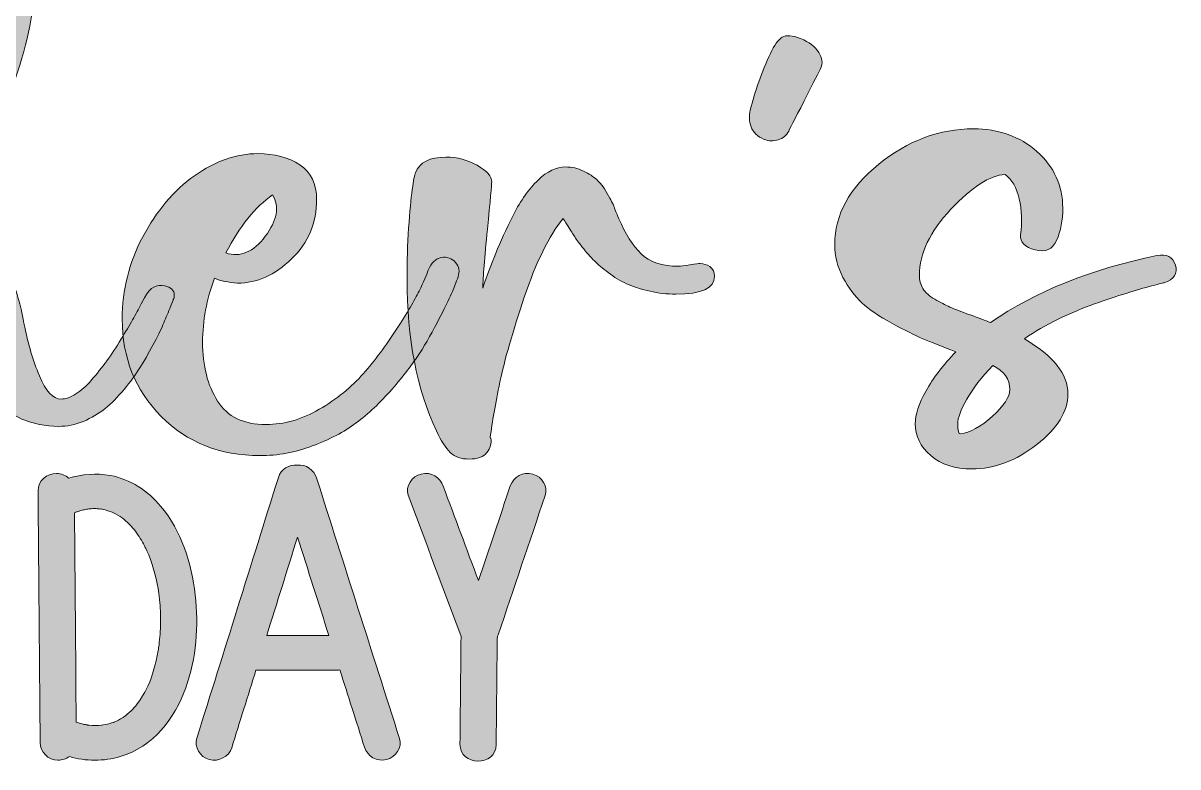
# Model space of a CAD drawing. Extents: x 133 to 1080, y -988 to 306.
# Drawn here: x 863.8 to 976.7, y 58.4 to 131.2 of the extents above; entities that cross this region are included whole.
import ezdxf

# ---------------------------------------------------------------- set-up
doc = ezdxf.new("R2010")
doc.units = 0
doc.header["$MEASUREMENT"] = 0
doc.layers.add('Layer 1', color=7, linetype='Continuous', lineweight=0)

# ---------------------------------------------------------------- blocks, each defined once
blk = doc.blocks.new('Block_9')
at = {"layer": 'Layer 1', "true_color": 0x7b1916, "transparency": 33554687}
h = blk.add_hatch(color=26, dxfattribs=at)
h.dxf.hatch_style = 2
edge = h.paths.add_edge_path()
edge.add_spline(control_points=[(859.43, 139.98), (857.36, 138.66), (855.49, 135.89), (853.81, 131.68), (852.13, 127.46), (850.89, 123.29), (850.11, 119.17), (849.32, 115.04), (848.85, 111.44), (848.69, 108.35), (851.41, 111.05), (854.17, 115.02), (856.98, 120.25), (859.78, 125.49), (861.19, 130.22), (861.19, 134.45), (861.19, 135.44), (861.03, 136.51), (860.72, 137.67), (860.42, 138.83), (859.98, 139.6), (859.43, 139.98)], knot_values=[0, 0, 0, 0, 1, 1, 1, 2, 2, 2, 3, 3, 3, 4, 4, 4, 5, 5, 5, 6, 6, 6, 7, 7, 7, 7], degree=3, periodic=0)
edge = h.paths.add_edge_path()
edge.add_spline(control_points=[(875.76, 104.54), (876.19, 105.32), (876.81, 105.64), (877.61, 105.49), (878.23, 105.36), (878.54, 105.04), (878.54, 104.54), (878.54, 104.41), (878.51, 104.28), (878.44, 104.15), (878.44, 104.13), (878.33, 103.83), (878.1, 103.27), (877.87, 102.71), (877.64, 102.18), (877.43, 101.67), (877.21, 101.16), (876.89, 100.5), (876.45, 99.68), (876.02, 98.87), (875.6, 98.13), (875.18, 97.47), (874.77, 96.81), (874.25, 96.1), (873.63, 95.35), (873.01, 94.6), (872.4, 93.97), (871.78, 93.48), (871.16, 92.98), (870.45, 92.56), (869.65, 92.23), (868.85, 91.9), (868.05, 91.74), (867.25, 91.74), (862, 91.74), (858.55, 95.56), (856.88, 103.2), (856.85, 103.3), (856.83, 103.38), (856.81, 103.45), (856.8, 103.51), (856.79, 103.57), (856.79, 103.62), (856.24, 103.01), (855.63, 102.03), (854.99, 100.7), (854.34, 99.36), (853.81, 98.12), (853.39, 96.97), (852.97, 95.83), (852.5, 94.49), (851.98, 92.98), (851.46, 91.46), (851.15, 90.57), (851.05, 90.29), (850.99, 89.37), (850.66, 88.71), (850.06, 88.3), (849.46, 87.89), (848.83, 87.75), (848.16, 87.88), (847.5, 88.01), (847.03, 88.29), (846.75, 88.72), (846.35, 89.33), (845.92, 90.14), (845.46, 91.15), (844.99, 92.15), (844.45, 93.52), (843.84, 95.25), (843.22, 96.98), (842.71, 99.12), (842.31, 101.65), (841.91, 104.18), (841.71, 106.83), (841.71, 109.58), (841.71, 113.96), (842.22, 118.24), (843.26, 122.41), (844.29, 126.59), (845.62, 130.16), (847.24, 133.11), (848.86, 136.06), (850.65, 138.44), (852.63, 140.23), (854.6, 142.03), (856.51, 142.93), (858.36, 142.93), (860.4, 142.93), (861.98, 142.3), (863.11, 141.05), (864.23, 139.81), (864.8, 137.7), (864.8, 134.75), (864.8, 132.05), (864.11, 128.8), (862.74, 124.99), (861.36, 121.18), (859.41, 117.39), (856.88, 113.63), (854.35, 109.86), (851.66, 106.94), (848.79, 104.88), (849, 102.56), (849.28, 100.43), (849.62, 98.5), (850.18, 99.85), (850.68, 101), (851.15, 101.94), (851.61, 102.88), (852.2, 103.94), (852.93, 105.11), (853.65, 106.28), (854.43, 107.18), (855.26, 107.8), (856.1, 108.42), (856.95, 108.74), (857.81, 108.74), (858.7, 108.74), (859.47, 108.62), (860.12, 108.37), (860.77, 108.13), (861.29, 107.84), (861.67, 107.5), (862.06, 107.15), (862.4, 106.62), (862.71, 105.89), (863.02, 105.17), (863.24, 104.52), (863.38, 103.94), (863.52, 103.37), (863.7, 102.53), (863.92, 101.44), (864.25, 99.79), (864.73, 98.2), (865.35, 96.68), (865.97, 95.17), (866.68, 94.41), (867.48, 94.41), (867.91, 94.41), (868.39, 94.58), (868.91, 94.91), (869.44, 95.24), (869.95, 95.7), (870.46, 96.28), (870.97, 96.87), (871.46, 97.49), (871.94, 98.14), (872.42, 98.79), (872.88, 99.49), (873.33, 100.24), (873.78, 100.99), (874.16, 101.63), (874.46, 102.17), (874.77, 102.7), (875.06, 103.22), (875.32, 103.73), (875.58, 104.24), (875.73, 104.51), (875.76, 104.54)], knot_values=[0, 0, 0, 0, 1, 1, 1, 2, 2, 2, 3, 3, 3, 4, 4, 4, 5, 5, 5, 6, 6, 6, 7, 7, 7, 8, 8, 8, 9, 9, 9, 10, 10, 10, 11, 11, 11, 12, 12, 12, 13, 13, 13, 14, 14, 14, 15, 15, 15, 16, 16, 16, 17, 17, 17, 18, 18, 18, 19, 19, 19, 20, 20, 20, 21, 21, 21, 22, 22, 22, 23, 23, 23, 24, 24, 24, 25, 25, 25, 26, 26, 26, 27, 27, 27, 28, 28, 28, 29, 29, 29, 30, 30, 30, 31, 31, 31, 32, 32, 32, 33, 33, 33, 34, 34, 34, 35, 35, 35, 36, 36, 36, 37, 37, 37, 38, 38, 38, 39, 39, 39, 40, 40, 40, 41, 41, 41, 42, 42, 42, 43, 43, 43, 44, 44, 44, 45, 45, 45, 46, 46, 46, 47, 47, 47, 48, 48, 48, 49, 49, 49, 50, 50, 50, 51, 51, 51, 52, 52, 52, 53, 53, 53, 53], degree=3, periodic=0)
h = blk.add_hatch(color=26, dxfattribs=at)
h.dxf.hatch_style = 2
edge = h.paths.add_edge_path()
edge.add_spline(control_points=[(939.78, 129.67), (940.63, 129.33), (941.22, 128.87), (941.56, 128.31), (941.9, 127.75), (941.97, 127.24), (941.76, 126.8), (941.63, 126.5), (941.08, 125.42), (940.13, 123.56), (939.17, 121.69), (938.67, 120.72), (938.62, 120.62), (938.41, 120.2), (938.07, 119.92), (937.6, 119.77), (937.13, 119.62), (936.67, 119.63), (936.22, 119.81), (935.57, 120.08), (935.14, 120.48), (934.95, 121.03), (934.76, 121.58), (934.72, 122.12), (934.85, 122.66), (935.33, 124.52), (935.99, 126.37), (936.83, 128.22), (937.2, 129.02), (937.58, 129.54), (937.97, 129.79), (938.37, 130.03), (938.97, 129.99), (939.78, 129.67)], knot_values=[0, 0, 0, 0, 1, 1, 1, 2, 2, 2, 3, 3, 3, 4, 4, 4, 5, 5, 5, 6, 6, 6, 7, 7, 7, 8, 8, 8, 9, 9, 9, 10, 10, 10, 11, 11, 11, 11], degree=3, periodic=0)
h = blk.add_hatch(color=26, dxfattribs=at)
h.dxf.hatch_style = 2
edge = h.paths.add_edge_path()
edge.add_spline(control_points=[(955.43, 91.01), (956.35, 91.12), (957.39, 91.69), (958.53, 92.72), (959.67, 93.75), (960.24, 94.62), (960.24, 95.34), (960.24, 96.38), (959.68, 97.17), (958.57, 97.68), (957.49, 96.56), (956.65, 95.47), (956.05, 94.41), (955.45, 93.36), (955.15, 92.55), (955.15, 92), (955.15, 91.31), (955.24, 90.98), (955.43, 91.01)], knot_values=[0, 0, 0, 0, 1, 1, 1, 2, 2, 2, 3, 3, 3, 4, 4, 4, 5, 5, 5, 6, 6, 6, 6], degree=3, periodic=0)
edge = h.paths.add_edge_path()
edge.add_spline(control_points=[(974.63, 108.44), (975.58, 108.64), (976.18, 108.33), (976.43, 107.51), (976.68, 106.68), (976.31, 106.11), (975.32, 105.79), (975.29, 105.79), (974.9, 105.69), (974.14, 105.49), (973.39, 105.29), (972.55, 105.04), (971.62, 104.75), (970.7, 104.46), (969.66, 104.12), (968.52, 103.71), (967.38, 103.31), (966.2, 102.81), (964.98, 102.22), (963.76, 101.63), (962.68, 101), (961.72, 100.33), (961.72, 100.33), (961.67, 100.29), (961.67, 100.29), (964.51, 98.64), (965.93, 96.85), (965.93, 94.91), (965.93, 93.2), (964.91, 91.56), (962.88, 89.97), (960.84, 88.38), (958.73, 87.58), (956.54, 87.58), (954.87, 87.58), (953.53, 88.01), (952.51, 88.88), (951.5, 89.75), (950.99, 90.79), (950.99, 92), (950.99, 92.87), (951.34, 93.94), (952.05, 95.21), (952.76, 96.48), (953.73, 97.76), (954.97, 99.03), (953.61, 99.55), (952.54, 99.98), (951.75, 100.31), (950.96, 100.64), (949.95, 101.15), (948.7, 101.83), (947.45, 102.51), (946.48, 103.17), (945.78, 103.82), (945.09, 104.47), (944.47, 105.3), (943.93, 106.31), (943.39, 107.33), (943.12, 108.4), (943.12, 109.52), (943.12, 112.44), (944.56, 115.06), (947.42, 117.37), (950.29, 119.69), (953.38, 120.84), (956.68, 120.84), (959.14, 120.84), (961.22, 120.1), (962.9, 118.61), (964.58, 117.12), (965.42, 115.28), (965.42, 113.08), (965.42, 111.92), (965.22, 110.87), (964.82, 109.91), (964.42, 109.05), (963.72, 108.74), (962.71, 109), (961.71, 109.26), (961.24, 109.76), (961.3, 110.48), (961.46, 111.72), (961.41, 112.89), (961.17, 113.99), (960.92, 115.09), (960.45, 115.88), (959.78, 116.38), (958.3, 116.29), (956.53, 115.15), (954.48, 112.97), (952.43, 110.79), (951.4, 108.64), (951.4, 106.53), (951.4, 106.04), (951.52, 105.6), (951.75, 105.21), (951.98, 104.82), (952.37, 104.47), (952.91, 104.17), (953.45, 103.87), (953.94, 103.61), (954.39, 103.41), (954.83, 103.21), (955.49, 102.95), (956.35, 102.65), (957.22, 102.35), (957.88, 102.09), (958.34, 101.89), (962.81, 104.95), (968.24, 107.14), (974.63, 108.44)], knot_values=[0, 0, 0, 0, 1, 1, 1, 2, 2, 2, 3, 3, 3, 4, 4, 4, 5, 5, 5, 6, 6, 6, 7, 7, 7, 8, 8, 8, 9, 9, 9, 10, 10, 10, 11, 11, 11, 12, 12, 12, 13, 13, 13, 14, 14, 14, 15, 15, 15, 16, 16, 16, 17, 17, 17, 18, 18, 18, 19, 19, 19, 20, 20, 20, 21, 21, 21, 22, 22, 22, 23, 23, 23, 24, 24, 24, 25, 25, 25, 26, 26, 26, 27, 27, 27, 28, 28, 28, 29, 29, 29, 30, 30, 30, 31, 31, 31, 32, 32, 32, 33, 33, 33, 34, 34, 34, 35, 35, 35, 36, 36, 36, 37, 37, 37, 37], degree=3, periodic=0)
h = blk.add_hatch(color=26, dxfattribs=at)
h.dxf.hatch_style = 2
edge = h.paths.add_edge_path()
edge.add_spline(control_points=[(888.16, 114.38), (886.46, 113.2), (884.93, 111.3), (883.58, 108.7), (885, 108.24), (886.28, 108.78), (887.44, 110.33), (888.6, 111.87), (888.84, 113.22), (888.16, 114.38)], knot_values=[0, 0, 0, 0, 1, 1, 1, 2, 2, 2, 3, 3, 3, 3], degree=3, periodic=0)
edge = h.paths.add_edge_path()
edge.add_spline(control_points=[(903.38, 107.01), (903.66, 107.73), (904.08, 108.14), (904.65, 108.25), (905.22, 108.35), (905.68, 108.19), (906.04, 107.77), (906.39, 107.35), (906.48, 106.88), (906.29, 106.36), (906.11, 105.84), (905.92, 105.36), (905.74, 104.93), (905.55, 104.49), (905.14, 103.63), (904.49, 102.35), (903.84, 101.06), (903.19, 99.9), (902.52, 98.88), (901.86, 97.85), (900.96, 96.68), (899.82, 95.36), (898.68, 94.05), (897.51, 92.95), (896.32, 92.07), (895.14, 91.19), (893.71, 90.44), (892.04, 89.82), (890.38, 89.19), (888.67, 88.88), (886.91, 88.88), (883.02, 88.88), (879.81, 90.16), (877.26, 92.72), (874.72, 95.28), (873.45, 98.45), (873.45, 102.24), (873.45, 105.07), (874.12, 107.75), (875.46, 110.28), (876.8, 112.81), (878.49, 114.8), (880.52, 116.25), (882.56, 117.69), (884.63, 118.41), (886.72, 118.41), (888.36, 118.41), (889.72, 118.04), (890.82, 117.31), (891.91, 116.57), (892.46, 115.45), (892.46, 113.95), (892.46, 111.63), (891.64, 109.69), (890.01, 108.11), (888.37, 106.54), (886.62, 105.75), (884.73, 105.75), (883.84, 105.81), (883.08, 105.97), (882.47, 106.23), (881.7, 104.15), (881.31, 102.06), (881.31, 99.98), (881.31, 97.67), (881.8, 95.75), (882.77, 94.22), (883.74, 92.68), (885.32, 91.92), (887.51, 91.92), (889.27, 91.92), (891, 92.42), (892.72, 93.41), (894.43, 94.41), (895.86, 95.57), (897.02, 96.88), (898.17, 98.2), (899.26, 99.65), (900.28, 101.24), (901.3, 102.83), (902.03, 104.07), (902.48, 104.97), (902.92, 105.87), (903.23, 106.55), (903.38, 107.01)], knot_values=[0, 0, 0, 0, 1, 1, 1, 2, 2, 2, 3, 3, 3, 4, 4, 4, 5, 5, 5, 6, 6, 6, 7, 7, 7, 8, 8, 8, 9, 9, 9, 10, 10, 10, 11, 11, 11, 12, 12, 12, 13, 13, 13, 14, 14, 14, 15, 15, 15, 16, 16, 16, 17, 17, 17, 18, 18, 18, 19, 19, 19, 20, 20, 20, 21, 21, 21, 22, 22, 22, 23, 23, 23, 24, 24, 24, 25, 25, 25, 26, 26, 26, 27, 27, 27, 28, 28, 28, 28], degree=3, periodic=0)
h = blk.add_hatch(color=26, dxfattribs=at)
h.dxf.hatch_style = 2
edge = h.paths.add_edge_path()
edge.add_spline(control_points=[(929.98, 107.66), (930.29, 107.66), (930.6, 107.56), (930.91, 107.36), (931.22, 107.15), (931.37, 106.84), (931.37, 106.4), (931.37, 105.25), (930.11, 104.67), (927.58, 104.67), (926.71, 104.67), (925.88, 104.76), (925.08, 104.95), (924.28, 105.14), (923.57, 105.35), (922.97, 105.6), (922.37, 105.84), (921.78, 106.19), (921.19, 106.62), (920.61, 107.05), (920.13, 107.44), (919.76, 107.79), (919.39, 108.14), (918.99, 108.57), (918.58, 109.09), (918.16, 109.61), (917.87, 110), (917.7, 110.26), (917.53, 110.52), (917.31, 110.88), (917.03, 111.35), (916.75, 111.81), (916.59, 112.05), (916.57, 112.08), (915.18, 110.35), (913.91, 107.78), (912.77, 104.38), (911.63, 100.99), (910.84, 98.22), (910.39, 96.08), (909.94, 93.94), (909.63, 92.14), (909.44, 90.66), (909.44, 90.66), (909.44, 90.62), (909.44, 90.62), (909.44, 90.62), (909.49, 90.57), (909.49, 90.57), (909.58, 90.08), (909.46, 89.62), (909.12, 89.19), (908.78, 88.75), (908.19, 88.54), (907.36, 88.54), (906.59, 88.54), (905.98, 88.75), (905.53, 89.19), (905.08, 89.62), (904.63, 90.33), (904.17, 91.31), (902.25, 95.39), (901.3, 100.33), (901.3, 106.14), (901.3, 107.85), (901.35, 109.51), (901.46, 111.13), (901.57, 112.75), (901.68, 114.01), (901.81, 114.9), (901.93, 115.8), (902.04, 116.35), (902.13, 116.55), (902.53, 117.56), (903.52, 118.07), (905.09, 118.07), (906.2, 118.07), (907.23, 117.8), (908.17, 117.27), (909.11, 116.73), (909.58, 116.19), (909.58, 115.64), (909.58, 115.38), (909.44, 113.84), (909.16, 111.02), (908.89, 108.2), (908.73, 106.29), (908.7, 105.27), (909.1, 106.46), (909.53, 107.59), (909.97, 108.68), (910.42, 109.76), (911, 111.01), (911.71, 112.43), (912.42, 113.85), (913.22, 114.98), (914.11, 115.83), (915.01, 116.68), (915.9, 117.11), (916.8, 117.11), (917.41, 117.11), (918, 116.98), (918.55, 116.7), (919.11, 116.43), (919.54, 116.15), (919.85, 115.88), (920.16, 115.6), (920.5, 115.15), (920.87, 114.51), (921.24, 113.87), (921.45, 113.46), (921.52, 113.28), (921.58, 113.09), (921.75, 112.67), (922.02, 112.04), (922.64, 110.57), (923.37, 109.42), (924.2, 108.61), (925.03, 107.8), (926.25, 107.4), (927.85, 107.4), (928.04, 107.4), (928.41, 107.44), (928.96, 107.53), (929.52, 107.62), (929.86, 107.66), (929.98, 107.66)], knot_values=[0, 0, 0, 0, 1, 1, 1, 2, 2, 2, 3, 3, 3, 4, 4, 4, 5, 5, 5, 6, 6, 6, 7, 7, 7, 8, 8, 8, 9, 9, 9, 10, 10, 10, 11, 11, 11, 12, 12, 12, 13, 13, 13, 14, 14, 14, 15, 15, 15, 16, 16, 16, 17, 17, 17, 18, 18, 18, 19, 19, 19, 20, 20, 20, 21, 21, 21, 22, 22, 22, 23, 23, 23, 24, 24, 24, 25, 25, 25, 26, 26, 26, 27, 27, 27, 28, 28, 28, 29, 29, 29, 30, 30, 30, 31, 31, 31, 32, 32, 32, 33, 33, 33, 34, 34, 34, 35, 35, 35, 36, 36, 36, 37, 37, 37, 38, 38, 38, 39, 39, 39, 40, 40, 40, 41, 41, 41, 42, 42, 42, 42], degree=3, periodic=0)
at = {"layer": 'Layer 1'}
for points, knots in [([(875.76, 104.54), (876.19, 105.32), (876.81, 105.64), (877.61, 105.49), (878.23, 105.36), (878.54, 105.04), (878.54, 104.54), (878.54, 104.41), (878.51, 104.28), (878.44, 104.15), (878.44, 104.13), (878.33, 103.83), (878.1, 103.27), (877.87, 102.71), (877.64, 102.18), (877.43, 101.67), (877.21, 101.16), (876.89, 100.5), (876.45, 99.68), (876.02, 98.87), (875.6, 98.13), (875.18, 97.47), (874.77, 96.81), (874.25, 96.1), (873.63, 95.35), (873.01, 94.6), (872.4, 93.97), (871.78, 93.48), (871.16, 92.98), (870.45, 92.56), (869.65, 92.23), (868.85, 91.9), (868.05, 91.74), (867.25, 91.74), (862, 91.74), (858.55, 95.56), (856.88, 103.2), (856.85, 103.3), (856.83, 103.38), (856.81, 103.45), (856.8, 103.51), (856.79, 103.57), (856.79, 103.62), (856.24, 103.01), (855.63, 102.03), (854.99, 100.7), (854.34, 99.36), (853.81, 98.12), (853.39, 96.97), (852.97, 95.83), (852.5, 94.49), (851.98, 92.98), (851.46, 91.46), (851.15, 90.57), (851.05, 90.29), (850.99, 89.37), (850.66, 88.71), (850.06, 88.3), (849.46, 87.89), (848.83, 87.75), (848.16, 87.88), (847.5, 88.01), (847.03, 88.29), (846.75, 88.72), (846.35, 89.33), (845.92, 90.14), (845.46, 91.15), (844.99, 92.15), (844.45, 93.52), (843.84, 95.25), (843.22, 96.98), (842.71, 99.12), (842.31, 101.65), (841.91, 104.18), (841.71, 106.83), (841.71, 109.58), (841.71, 113.96), (842.22, 118.24), (843.26, 122.41), (844.29, 126.59), (845.62, 130.16), (847.24, 133.11), (848.86, 136.06), (850.65, 138.44), (852.63, 140.23), (854.6, 142.03), (856.51, 142.93), (858.36, 142.93), (860.4, 142.93), (861.98, 142.3), (863.11, 141.05), (864.23, 139.81), (864.8, 137.7), (864.8, 134.75), (864.8, 132.05), (864.11, 128.8), (862.74, 124.99), (861.36, 121.18), (859.41, 117.39), (856.88, 113.63), (854.35, 109.86), (851.66, 106.94), (848.79, 104.88), (849, 102.56), (849.28, 100.43), (849.62, 98.5), (850.18, 99.85), (850.68, 101), (851.15, 101.94), (851.61, 102.88), (852.2, 103.94), (852.93, 105.11), (853.65, 106.28), (854.43, 107.18), (855.26, 107.8), (856.1, 108.42), (856.95, 108.74), (857.81, 108.74), (858.7, 108.74), (859.47, 108.62), (860.12, 108.37), (860.77, 108.13), (861.29, 107.84), (861.67, 107.5), (862.06, 107.15), (862.4, 106.62), (862.71, 105.89), (863.02, 105.17), (863.24, 104.52), (863.38, 103.94), (863.52, 103.37), (863.7, 102.53), (863.92, 101.44), (864.25, 99.79), (864.73, 98.2), (865.35, 96.68), (865.97, 95.17), (866.68, 94.41), (867.48, 94.41), (867.91, 94.41), (868.39, 94.58), (868.91, 94.91), (869.44, 95.24), (869.95, 95.7), (870.46, 96.28), (870.97, 96.87), (871.46, 97.49), (871.94, 98.14), (872.42, 98.79), (872.88, 99.49), (873.33, 100.24), (873.78, 100.99), (874.16, 101.63), (874.46, 102.17), (874.77, 102.7), (875.06, 103.22), (875.32, 103.73), (875.58, 104.24), (875.73, 104.51), (875.76, 104.54)], [0, 0, 0, 0, 1, 1, 1, 2, 2, 2, 3, 3, 3, 4, 4, 4, 5, 5, 5, 6, 6, 6, 7, 7, 7, 8, 8, 8, 9, 9, 9, 10, 10, 10, 11, 11, 11, 12, 12, 12, 13, 13, 13, 14, 14, 14, 15, 15, 15, 16, 16, 16, 17, 17, 17, 18, 18, 18, 19, 19, 19, 20, 20, 20, 21, 21, 21, 22, 22, 22, 23, 23, 23, 24, 24, 24, 25, 25, 25, 26, 26, 26, 27, 27, 27, 28, 28, 28, 29, 29, 29, 30, 30, 30, 31, 31, 31, 32, 32, 32, 33, 33, 33, 34, 34, 34, 35, 35, 35, 36, 36, 36, 37, 37, 37, 38, 38, 38, 39, 39, 39, 40, 40, 40, 41, 41, 41, 42, 42, 42, 43, 43, 43, 44, 44, 44, 45, 45, 45, 46, 46, 46, 47, 47, 47, 48, 48, 48, 49, 49, 49, 50, 50, 50, 51, 51, 51, 52, 52, 52, 53, 53, 53, 53]), ([(939.78, 129.67), (940.63, 129.33), (941.22, 128.87), (941.56, 128.31), (941.9, 127.75), (941.97, 127.24), (941.76, 126.8), (941.63, 126.5), (941.08, 125.42), (940.13, 123.56), (939.17, 121.69), (938.67, 120.72), (938.62, 120.62), (938.41, 120.2), (938.07, 119.92), (937.6, 119.77), (937.13, 119.62), (936.67, 119.63), (936.22, 119.81), (935.57, 120.08), (935.14, 120.48), (934.95, 121.03), (934.76, 121.58), (934.72, 122.12), (934.85, 122.66), (935.33, 124.52), (935.99, 126.37), (936.83, 128.22), (937.2, 129.02), (937.58, 129.54), (937.97, 129.79), (938.37, 130.03), (938.97, 129.99), (939.78, 129.67)], [0, 0, 0, 0, 1, 1, 1, 2, 2, 2, 3, 3, 3, 4, 4, 4, 5, 5, 5, 6, 6, 6, 7, 7, 7, 8, 8, 8, 9, 9, 9, 10, 10, 10, 11, 11, 11, 11]), ([(974.63, 108.44), (975.58, 108.64), (976.18, 108.33), (976.43, 107.51), (976.68, 106.68), (976.31, 106.11), (975.32, 105.79), (975.29, 105.79), (974.9, 105.69), (974.14, 105.49), (973.39, 105.29), (972.55, 105.04), (971.62, 104.75), (970.7, 104.46), (969.66, 104.12), (968.52, 103.71), (967.38, 103.31), (966.2, 102.81), (964.98, 102.22), (963.76, 101.63), (962.68, 101), (961.72, 100.33), (961.72, 100.33), (961.67, 100.29), (961.67, 100.29), (964.51, 98.64), (965.93, 96.85), (965.93, 94.91), (965.93, 93.2), (964.91, 91.56), (962.88, 89.97), (960.84, 88.38), (958.73, 87.58), (956.54, 87.58), (954.87, 87.58), (953.53, 88.01), (952.51, 88.88), (951.5, 89.75), (950.99, 90.79), (950.99, 92), (950.99, 92.87), (951.34, 93.94), (952.05, 95.21), (952.76, 96.48), (953.73, 97.76), (954.97, 99.03), (953.61, 99.55), (952.54, 99.98), (951.75, 100.31), (950.96, 100.64), (949.95, 101.15), (948.7, 101.83), (947.45, 102.51), (946.48, 103.17), (945.78, 103.82), (945.09, 104.47), (944.47, 105.3), (943.93, 106.31), (943.39, 107.33), (943.12, 108.4), (943.12, 109.52), (943.12, 112.44), (944.56, 115.06), (947.42, 117.37), (950.29, 119.69), (953.38, 120.84), (956.68, 120.84), (959.14, 120.84), (961.22, 120.1), (962.9, 118.61), (964.58, 117.12), (965.42, 115.28), (965.42, 113.08), (965.42, 111.92), (965.22, 110.87), (964.82, 109.91), (964.42, 109.05), (963.72, 108.74), (962.71, 109), (961.71, 109.26), (961.24, 109.76), (961.3, 110.48), (961.46, 111.72), (961.41, 112.89), (961.17, 113.99), (960.92, 115.09), (960.45, 115.88), (959.78, 116.38), (958.3, 116.29), (956.53, 115.15), (954.48, 112.97), (952.43, 110.79), (951.4, 108.64), (951.4, 106.53), (951.4, 106.04), (951.52, 105.6), (951.75, 105.21), (951.98, 104.82), (952.37, 104.47), (952.91, 104.17), (953.45, 103.87), (953.94, 103.61), (954.39, 103.41), (954.83, 103.21), (955.49, 102.95), (956.35, 102.65), (957.22, 102.35), (957.88, 102.09), (958.34, 101.89), (962.81, 104.95), (968.24, 107.14), (974.63, 108.44)], [0, 0, 0, 0, 1, 1, 1, 2, 2, 2, 3, 3, 3, 4, 4, 4, 5, 5, 5, 6, 6, 6, 7, 7, 7, 8, 8, 8, 9, 9, 9, 10, 10, 10, 11, 11, 11, 12, 12, 12, 13, 13, 13, 14, 14, 14, 15, 15, 15, 16, 16, 16, 17, 17, 17, 18, 18, 18, 19, 19, 19, 20, 20, 20, 21, 21, 21, 22, 22, 22, 23, 23, 23, 24, 24, 24, 25, 25, 25, 26, 26, 26, 27, 27, 27, 28, 28, 28, 29, 29, 29, 30, 30, 30, 31, 31, 31, 32, 32, 32, 33, 33, 33, 34, 34, 34, 35, 35, 35, 36, 36, 36, 37, 37, 37, 37]), ([(903.38, 107.01), (903.66, 107.73), (904.08, 108.14), (904.65, 108.25), (905.22, 108.35), (905.68, 108.19), (906.04, 107.77), (906.39, 107.35), (906.48, 106.88), (906.29, 106.36), (906.11, 105.84), (905.92, 105.36), (905.74, 104.93), (905.55, 104.49), (905.14, 103.63), (904.49, 102.35), (903.84, 101.06), (903.19, 99.9), (902.52, 98.88), (901.86, 97.85), (900.96, 96.68), (899.82, 95.36), (898.68, 94.05), (897.51, 92.95), (896.32, 92.07), (895.14, 91.19), (893.71, 90.44), (892.04, 89.82), (890.38, 89.19), (888.67, 88.88), (886.91, 88.88), (883.02, 88.88), (879.81, 90.16), (877.26, 92.72), (874.72, 95.28), (873.45, 98.45), (873.45, 102.24), (873.45, 105.07), (874.12, 107.75), (875.46, 110.28), (876.8, 112.81), (878.49, 114.8), (880.52, 116.25), (882.56, 117.69), (884.63, 118.41), (886.72, 118.41), (888.36, 118.41), (889.72, 118.04), (890.82, 117.31), (891.91, 116.57), (892.46, 115.45), (892.46, 113.95), (892.46, 111.63), (891.64, 109.69), (890.01, 108.11), (888.37, 106.54), (886.62, 105.75), (884.73, 105.75), (883.84, 105.81), (883.08, 105.97), (882.47, 106.23), (881.7, 104.15), (881.31, 102.06), (881.31, 99.98), (881.31, 97.67), (881.8, 95.75), (882.77, 94.22), (883.74, 92.68), (885.32, 91.92), (887.51, 91.92), (889.27, 91.92), (891, 92.42), (892.72, 93.41), (894.43, 94.41), (895.86, 95.57), (897.02, 96.88), (898.17, 98.2), (899.26, 99.65), (900.28, 101.24), (901.3, 102.83), (902.03, 104.07), (902.48, 104.97), (902.92, 105.87), (903.23, 106.55), (903.38, 107.01)], [0, 0, 0, 0, 1, 1, 1, 2, 2, 2, 3, 3, 3, 4, 4, 4, 5, 5, 5, 6, 6, 6, 7, 7, 7, 8, 8, 8, 9, 9, 9, 10, 10, 10, 11, 11, 11, 12, 12, 12, 13, 13, 13, 14, 14, 14, 15, 15, 15, 16, 16, 16, 17, 17, 17, 18, 18, 18, 19, 19, 19, 20, 20, 20, 21, 21, 21, 22, 22, 22, 23, 23, 23, 24, 24, 24, 25, 25, 25, 26, 26, 26, 27, 27, 27, 28, 28, 28, 28]), ([(929.98, 107.66), (930.29, 107.66), (930.6, 107.56), (930.91, 107.36), (931.22, 107.15), (931.37, 106.84), (931.37, 106.4), (931.37, 105.25), (930.11, 104.67), (927.58, 104.67), (926.71, 104.67), (925.88, 104.76), (925.08, 104.95), (924.28, 105.14), (923.57, 105.35), (922.97, 105.6), (922.37, 105.84), (921.78, 106.19), (921.19, 106.62), (920.61, 107.05), (920.13, 107.44), (919.76, 107.79), (919.39, 108.14), (918.99, 108.57), (918.58, 109.09), (918.16, 109.61), (917.87, 110), (917.7, 110.26), (917.53, 110.52), (917.31, 110.88), (917.03, 111.35), (916.75, 111.81), (916.59, 112.05), (916.57, 112.08), (915.18, 110.35), (913.91, 107.78), (912.77, 104.38), (911.63, 100.99), (910.84, 98.22), (910.39, 96.08), (909.94, 93.94), (909.63, 92.14), (909.44, 90.66), (909.44, 90.66), (909.44, 90.62), (909.44, 90.62), (909.44, 90.62), (909.49, 90.57), (909.49, 90.57), (909.58, 90.08), (909.46, 89.62), (909.12, 89.19), (908.78, 88.75), (908.19, 88.54), (907.36, 88.54), (906.59, 88.54), (905.98, 88.75), (905.53, 89.19), (905.08, 89.62), (904.63, 90.33), (904.17, 91.31), (902.25, 95.39), (901.3, 100.33), (901.3, 106.14), (901.3, 107.85), (901.35, 109.51), (901.46, 111.13), (901.57, 112.75), (901.68, 114.01), (901.81, 114.9), (901.93, 115.8), (902.04, 116.35), (902.13, 116.55), (902.53, 117.56), (903.52, 118.07), (905.09, 118.07), (906.2, 118.07), (907.23, 117.8), (908.17, 117.27), (909.11, 116.73), (909.58, 116.19), (909.58, 115.64), (909.58, 115.38), (909.44, 113.84), (909.16, 111.02), (908.89, 108.2), (908.73, 106.29), (908.7, 105.27), (909.1, 106.46), (909.53, 107.59), (909.97, 108.68), (910.42, 109.76), (911, 111.01), (911.71, 112.43), (912.42, 113.85), (913.22, 114.98), (914.11, 115.83), (915.01, 116.68), (915.9, 117.11), (916.8, 117.11), (917.41, 117.11), (918, 116.98), (918.55, 116.7), (919.11, 116.43), (919.54, 116.15), (919.85, 115.88), (920.16, 115.6), (920.5, 115.15), (920.87, 114.51), (921.24, 113.87), (921.45, 113.46), (921.52, 113.28), (921.58, 113.09), (921.75, 112.67), (922.02, 112.04), (922.64, 110.57), (923.37, 109.42), (924.2, 108.61), (925.03, 107.8), (926.25, 107.4), (927.85, 107.4), (928.04, 107.4), (928.41, 107.44), (928.96, 107.53), (929.52, 107.62), (929.86, 107.66), (929.98, 107.66)], [0, 0, 0, 0, 1, 1, 1, 2, 2, 2, 3, 3, 3, 4, 4, 4, 5, 5, 5, 6, 6, 6, 7, 7, 7, 8, 8, 8, 9, 9, 9, 10, 10, 10, 11, 11, 11, 12, 12, 12, 13, 13, 13, 14, 14, 14, 15, 15, 15, 16, 16, 16, 17, 17, 17, 18, 18, 18, 19, 19, 19, 20, 20, 20, 21, 21, 21, 22, 22, 22, 23, 23, 23, 24, 24, 24, 25, 25, 25, 26, 26, 26, 27, 27, 27, 28, 28, 28, 29, 29, 29, 30, 30, 30, 31, 31, 31, 32, 32, 32, 33, 33, 33, 34, 34, 34, 35, 35, 35, 36, 36, 36, 37, 37, 37, 38, 38, 38, 39, 39, 39, 40, 40, 40, 41, 41, 41, 42, 42, 42, 42]), ([(888.16, 114.38), (886.46, 113.2), (884.93, 111.3), (883.58, 108.7), (885, 108.24), (886.28, 108.78), (887.44, 110.33), (888.6, 111.87), (888.84, 113.22), (888.16, 114.38)], [0, 0, 0, 0, 1, 1, 1, 2, 2, 2, 3, 3, 3, 3]), ([(955.43, 91.01), (956.35, 91.12), (957.39, 91.69), (958.53, 92.72), (959.67, 93.75), (960.24, 94.62), (960.24, 95.34), (960.24, 96.38), (959.68, 97.17), (958.57, 97.68), (957.49, 96.56), (956.65, 95.47), (956.05, 94.41), (955.45, 93.36), (955.15, 92.55), (955.15, 92), (955.15, 91.31), (955.24, 90.98), (955.43, 91.01)], [0, 0, 0, 0, 1, 1, 1, 2, 2, 2, 3, 3, 3, 4, 4, 4, 5, 5, 5, 6, 6, 6, 6])]:
    blk.add_open_spline(points, degree=3, knots=knots, dxfattribs=at)
blk = doc.blocks.new('Block_10')
at = {"layer": 'Layer 1', "true_color": 0x7b1916, "transparency": 33554687}
h = blk.add_hatch(color=26, dxfattribs=at)
h.dxf.hatch_style = 2
edge = h.paths.add_edge_path()
edge.add_spline(control_points=[(877.18, 73.69), (877.16, 74.05), (877.14, 74.41), (877.1, 74.77), (877.1, 74.86), (877.09, 74.95), (877.08, 75.04), (877.08, 75.02), (877.03, 75.4), (877.03, 75.39), (876.84, 76.68), (876.51, 77.95), (876.04, 79.17), (876.02, 79.22), (876, 79.27), (875.98, 79.32), (875.97, 79.34), (875.95, 79.39), (875.92, 79.45), (875.85, 79.6), (875.78, 79.75), (875.71, 79.89), (875.59, 80.13), (875.46, 80.37), (875.33, 80.6), (875.02, 81.11), (874.72, 81.54), (874.33, 81.97), (873.8, 82.53), (873.45, 82.82), (872.8, 83.17), (872.41, 83.39), (872.53, 83.34), (872.15, 83.46), (871.9, 83.54), (871.64, 83.61), (871.38, 83.66), (871.48, 83.64), (870.96, 83.7), (870.89, 83.7), (870.75, 83.7), (870.6, 83.7), (870.45, 83.69), (870.4, 83.69), (870.23, 83.68), (870.19, 83.67), (870.05, 83.65), (869.91, 83.62), (869.77, 83.59), (869.62, 83.56), (869.47, 83.52), (869.32, 83.47), (869.29, 83.46), (869.08, 83.4), (869.06, 83.39), (868.96, 83.36), (868.87, 83.32), (868.78, 83.28), (868.84, 76.46), (868.9, 69.64), (868.95, 62.82), (868.98, 62.81), (869.01, 62.8), (869.04, 62.79), (869.2, 62.73), (869.36, 62.69), (869.53, 62.64), (869.67, 62.61), (869.81, 62.58), (869.96, 62.55), (870, 62.54), (870.03, 62.53), (870.06, 62.53), (870.13, 62.52), (870.21, 62.52), (870.22, 62.52), (870.63, 62.48), (871.03, 62.49), (871.44, 62.52), (871.29, 62.51), (871.88, 62.59), (872.02, 62.62), (872.2, 62.67), (872.37, 62.72), (872.55, 62.77), (872.58, 62.78), (872.6, 62.79), (872.62, 62.79), (872.63, 62.8), (872.65, 62.81), (872.67, 62.82), (872.95, 62.95), (873.23, 63.08), (873.49, 63.25), (873.5, 63.25), (873.74, 63.42), (873.76, 63.43), (873.82, 63.48), (873.88, 63.53), (873.94, 63.58), (874.5, 64.05), (874.81, 64.41), (875.19, 64.99), (875.91, 66.07), (876.17, 66.7), (876.54, 67.98), (876.73, 68.62), (876.88, 69.27), (876.99, 69.92), (876.99, 69.97), (877.04, 70.27), (877.04, 70.27), (877.05, 70.39), (877.07, 70.51), (877.08, 70.63), (877.12, 70.98), (877.15, 71.34), (877.17, 71.7), (877.2, 72.36), (877.21, 73.03), (877.18, 73.69)], knot_values=[0, 0, 0, 0, 1, 1, 1, 2, 2, 2, 3, 3, 3, 4, 4, 4, 5, 5, 5, 6, 6, 6, 7, 7, 7, 8, 8, 8, 9, 9, 9, 10, 10, 10, 11, 11, 11, 12, 12, 12, 13, 13, 13, 14, 14, 14, 15, 15, 15, 16, 16, 16, 17, 17, 17, 18, 18, 18, 19, 19, 19, 20, 20, 20, 21, 21, 21, 22, 22, 22, 23, 23, 23, 24, 24, 24, 25, 25, 25, 26, 26, 26, 27, 27, 27, 28, 28, 28, 29, 29, 29, 30, 30, 30, 31, 31, 31, 32, 32, 32, 33, 33, 33, 34, 34, 34, 35, 35, 35, 36, 36, 36, 37, 37, 37, 38, 38, 38, 39, 39, 39, 40, 40, 40, 40], degree=3, periodic=0)
edge = h.paths.add_edge_path()
edge.add_spline(control_points=[(880.59, 75.26), (880.95, 72.25), (880.7, 69.04), (879.66, 66.16), (878.57, 63.17), (876.53, 60.41), (873.24, 59.44), (871.71, 58.99), (869.83, 58.96), (868.29, 59.46), (867.97, 59.23), (867.58, 59.09), (867.17, 59.09), (866.2, 59.11), (865.43, 59.89), (865.43, 60.81), (865.36, 69.03), (865.29, 77.25), (865.22, 85.47), (865.22, 86.39), (866.08, 87.15), (867.02, 87.14), (867.48, 87.13), (867.9, 86.95), (868.21, 86.67), (869.51, 87.07), (870.89, 87.18), (872.29, 86.93), (874.22, 86.58), (876, 85.4), (877.21, 83.94), (879.28, 81.45), (880.22, 78.38), (880.59, 75.26)], knot_values=[0, 0, 0, 0, 1, 1, 1, 2, 2, 2, 3, 3, 3, 4, 4, 4, 5, 5, 5, 6, 6, 6, 7, 7, 7, 8, 8, 8, 9, 9, 9, 10, 10, 10, 11, 11, 11, 11], degree=3, periodic=0)
h = blk.add_hatch(color=26, dxfattribs=at)
h.dxf.hatch_style = 2
edge = h.paths.add_edge_path()
edge.add_spline(control_points=[(893.66, 71.28), (892.64, 74.49), (891.62, 77.7), (890.59, 80.91), (889.59, 77.7), (888.59, 74.49), (887.58, 71.28), (889.61, 71.28), (891.64, 71.28), (893.66, 71.28)], knot_values=[0, 0, 0, 0, 1, 1, 1, 2, 2, 2, 3, 3, 3, 3], degree=3, periodic=0)
edge = h.paths.add_edge_path()
edge.add_spline(control_points=[(900.57, 61.21), (900.85, 60.34), (900.2, 59.37), (899.3, 59.15), (898.35, 58.91), (897.42, 59.48), (897.14, 60.36), (896.34, 62.88), (895.54, 65.4), (894.73, 67.92), (894.64, 67.9), (894.55, 67.89), (894.45, 67.89), (891.81, 67.89), (889.17, 67.89), (886.52, 67.89), (885.74, 65.37), (884.95, 62.84), (884.16, 60.31), (883.88, 59.44), (882.89, 58.9), (881.96, 59.16), (881.05, 59.41), (880.48, 60.38), (880.75, 61.26), (883.41, 69.76), (886.07, 78.25), (888.72, 86.75), (888.96, 87.53), (889.76, 88.03), (890.58, 87.96), (891.43, 88.03), (892.2, 87.49), (892.45, 86.71), (895.15, 78.21), (897.86, 69.71), (900.57, 61.21)], knot_values=[0, 0, 0, 0, 1, 1, 1, 2, 2, 2, 3, 3, 3, 4, 4, 4, 5, 5, 5, 6, 6, 6, 7, 7, 7, 8, 8, 8, 9, 9, 9, 10, 10, 10, 11, 11, 11, 12, 12, 12, 12], degree=3, periodic=0)
h = blk.add_hatch(color=26, dxfattribs=at)
h.dxf.hatch_style = 2
edge = h.paths.add_edge_path()
edge.add_spline(control_points=[(914.81, 84.98), (913.27, 80.43), (911.74, 75.89), (910.21, 71.35), (910.2, 71.3), (910.18, 71.26), (910.16, 71.21), (910.15, 71.15), (910.14, 71.09), (910.12, 71.03), (910.09, 67.56), (910.05, 64.09), (910.02, 60.62), (910, 58.44), (906.46, 58.49), (906.48, 60.66), (906.51, 64.17), (906.55, 67.68), (906.58, 71.19), (904.86, 75.8), (903.14, 80.41), (901.41, 85.02), (901.09, 85.89), (901.82, 86.87), (902.68, 87.08), (903.66, 87.33), (904.52, 86.74), (904.84, 85.88), (905.99, 82.81), (907.14, 79.73), (908.28, 76.66), (909.32, 79.75), (910.36, 82.84), (911.4, 85.92), (911.7, 86.79), (912.65, 87.33), (913.6, 87.07), (914.5, 86.82), (915.1, 85.85), (914.81, 84.98)], knot_values=[0, 0, 0, 0, 1, 1, 1, 2, 2, 2, 3, 3, 3, 4, 4, 4, 5, 5, 5, 6, 6, 6, 7, 7, 7, 8, 8, 8, 9, 9, 9, 10, 10, 10, 11, 11, 11, 12, 12, 12, 13, 13, 13, 13], degree=3, periodic=0)
at = {"layer": 'Layer 1'}
for points, knots in [([(880.59, 75.26), (880.95, 72.25), (880.7, 69.04), (879.66, 66.16), (878.57, 63.17), (876.53, 60.41), (873.24, 59.44), (871.71, 58.99), (869.83, 58.96), (868.29, 59.46), (867.97, 59.23), (867.58, 59.09), (867.17, 59.09), (866.2, 59.11), (865.43, 59.89), (865.43, 60.81), (865.36, 69.03), (865.29, 77.25), (865.22, 85.47), (865.22, 86.39), (866.08, 87.15), (867.02, 87.14), (867.48, 87.13), (867.9, 86.95), (868.21, 86.67), (869.51, 87.07), (870.89, 87.18), (872.29, 86.93), (874.22, 86.58), (876, 85.4), (877.21, 83.94), (879.28, 81.45), (880.22, 78.38), (880.59, 75.26)], [0, 0, 0, 0, 1, 1, 1, 2, 2, 2, 3, 3, 3, 4, 4, 4, 5, 5, 5, 6, 6, 6, 7, 7, 7, 8, 8, 8, 9, 9, 9, 10, 10, 10, 11, 11, 11, 11]), ([(900.57, 61.21), (900.85, 60.34), (900.2, 59.37), (899.3, 59.15), (898.35, 58.91), (897.42, 59.48), (897.14, 60.36), (896.34, 62.88), (895.54, 65.4), (894.73, 67.92), (894.64, 67.9), (894.55, 67.89), (894.45, 67.89), (891.81, 67.89), (889.17, 67.89), (886.52, 67.89), (885.74, 65.37), (884.95, 62.84), (884.16, 60.31), (883.88, 59.44), (882.89, 58.9), (881.96, 59.16), (881.05, 59.41), (880.48, 60.38), (880.75, 61.26), (883.41, 69.76), (886.07, 78.25), (888.72, 86.75), (888.96, 87.53), (889.76, 88.03), (890.58, 87.96), (891.43, 88.03), (892.2, 87.49), (892.45, 86.71), (895.15, 78.21), (897.86, 69.71), (900.57, 61.21)], [0, 0, 0, 0, 1, 1, 1, 2, 2, 2, 3, 3, 3, 4, 4, 4, 5, 5, 5, 6, 6, 6, 7, 7, 7, 8, 8, 8, 9, 9, 9, 10, 10, 10, 11, 11, 11, 12, 12, 12, 12]), ([(914.81, 84.98), (913.27, 80.43), (911.74, 75.89), (910.21, 71.35), (910.2, 71.3), (910.18, 71.26), (910.16, 71.21), (910.15, 71.15), (910.14, 71.09), (910.12, 71.03), (910.09, 67.56), (910.05, 64.09), (910.02, 60.62), (910, 58.44), (906.46, 58.49), (906.48, 60.66), (906.51, 64.17), (906.55, 67.68), (906.58, 71.19), (904.86, 75.8), (903.14, 80.41), (901.41, 85.02), (901.09, 85.89), (901.82, 86.87), (902.68, 87.08), (903.66, 87.33), (904.52, 86.74), (904.84, 85.88), (905.99, 82.81), (907.14, 79.73), (908.28, 76.66), (909.32, 79.75), (910.36, 82.84), (911.4, 85.92), (911.7, 86.79), (912.65, 87.33), (913.6, 87.07), (914.5, 86.82), (915.1, 85.85), (914.81, 84.98)], [0, 0, 0, 0, 1, 1, 1, 2, 2, 2, 3, 3, 3, 4, 4, 4, 5, 5, 5, 6, 6, 6, 7, 7, 7, 8, 8, 8, 9, 9, 9, 10, 10, 10, 11, 11, 11, 12, 12, 12, 13, 13, 13, 13]), ([(877.18, 73.69), (877.16, 74.05), (877.14, 74.41), (877.1, 74.77), (877.1, 74.86), (877.09, 74.95), (877.08, 75.04), (877.08, 75.02), (877.03, 75.4), (877.03, 75.39), (876.84, 76.68), (876.51, 77.95), (876.04, 79.17), (876.02, 79.22), (876, 79.27), (875.98, 79.32), (875.97, 79.34), (875.95, 79.39), (875.92, 79.45), (875.85, 79.6), (875.78, 79.75), (875.71, 79.89), (875.59, 80.13), (875.46, 80.37), (875.33, 80.6), (875.02, 81.11), (874.72, 81.54), (874.33, 81.97), (873.8, 82.53), (873.45, 82.82), (872.8, 83.17), (872.41, 83.39), (872.53, 83.34), (872.15, 83.46), (871.9, 83.54), (871.64, 83.61), (871.38, 83.66), (871.48, 83.64), (870.96, 83.7), (870.89, 83.7), (870.75, 83.7), (870.6, 83.7), (870.45, 83.69), (870.4, 83.69), (870.23, 83.68), (870.19, 83.67), (870.05, 83.65), (869.91, 83.62), (869.77, 83.59), (869.62, 83.56), (869.47, 83.52), (869.32, 83.47), (869.29, 83.46), (869.08, 83.4), (869.06, 83.39), (868.96, 83.36), (868.87, 83.32), (868.78, 83.28), (868.84, 76.46), (868.9, 69.64), (868.95, 62.82), (868.98, 62.81), (869.01, 62.8), (869.04, 62.79), (869.2, 62.73), (869.36, 62.69), (869.53, 62.64), (869.67, 62.61), (869.81, 62.58), (869.96, 62.55), (870, 62.54), (870.03, 62.53), (870.06, 62.53), (870.13, 62.52), (870.21, 62.52), (870.22, 62.52), (870.63, 62.48), (871.03, 62.49), (871.44, 62.52), (871.29, 62.51), (871.88, 62.59), (872.02, 62.62), (872.2, 62.67), (872.37, 62.72), (872.55, 62.77), (872.58, 62.78), (872.6, 62.79), (872.62, 62.79), (872.63, 62.8), (872.65, 62.81), (872.67, 62.82), (872.95, 62.95), (873.23, 63.08), (873.49, 63.25), (873.5, 63.25), (873.74, 63.42), (873.76, 63.43), (873.82, 63.48), (873.88, 63.53), (873.94, 63.58), (874.5, 64.05), (874.81, 64.41), (875.19, 64.99), (875.91, 66.07), (876.17, 66.7), (876.54, 67.98), (876.73, 68.62), (876.88, 69.27), (876.99, 69.92), (876.99, 69.97), (877.04, 70.27), (877.04, 70.27), (877.05, 70.39), (877.07, 70.51), (877.08, 70.63), (877.12, 70.98), (877.15, 71.34), (877.17, 71.7), (877.2, 72.36), (877.21, 73.03), (877.18, 73.69)], [0, 0, 0, 0, 1, 1, 1, 2, 2, 2, 3, 3, 3, 4, 4, 4, 5, 5, 5, 6, 6, 6, 7, 7, 7, 8, 8, 8, 9, 9, 9, 10, 10, 10, 11, 11, 11, 12, 12, 12, 13, 13, 13, 14, 14, 14, 15, 15, 15, 16, 16, 16, 17, 17, 17, 18, 18, 18, 19, 19, 19, 20, 20, 20, 21, 21, 21, 22, 22, 22, 23, 23, 23, 24, 24, 24, 25, 25, 25, 26, 26, 26, 27, 27, 27, 28, 28, 28, 29, 29, 29, 30, 30, 30, 31, 31, 31, 32, 32, 32, 33, 33, 33, 34, 34, 34, 35, 35, 35, 36, 36, 36, 37, 37, 37, 38, 38, 38, 39, 39, 39, 40, 40, 40, 40]), ([(893.66, 71.28), (892.64, 74.49), (891.62, 77.7), (890.59, 80.91), (889.59, 77.7), (888.59, 74.49), (887.58, 71.28), (889.61, 71.28), (891.64, 71.28), (893.66, 71.28)], [0, 0, 0, 0, 1, 1, 1, 2, 2, 2, 3, 3, 3, 3])]:
    blk.add_open_spline(points, degree=3, knots=knots, dxfattribs=at)
blk = doc.blocks.new('Block_8')
at = {"layer": 'Layer 1'}
for name in ['Block_9', 'Block_10']:
    blk.add_blockref(name, (0, 0), dxfattribs=at)
blk = doc.blocks.new('Block_7')
at = {"layer": 'Layer 1'}
blk.add_blockref('Block_8', (0, 0), dxfattribs=at)

msp = doc.modelspace()

# ---------------------------------------------------------------- block references
at = {"layer": 'Layer 1'}
msp.add_blockref('Block_7', (0, 0), dxfattribs=at)

doc.saveas('drawing.dxf')
